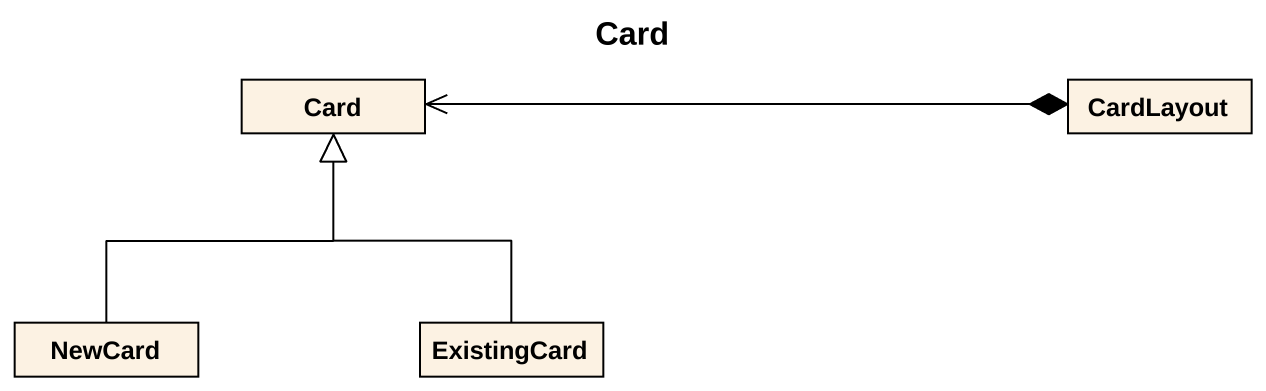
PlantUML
@startuml
title Card
hide circle
hide empty members
class "Card" as Card_
class CardLayout
class NewCard
class ExistingCard
CardLayout *-left-> Card_
NewCard -up-|> Card_
ExistingCard -up-|> Card_
@enduml
